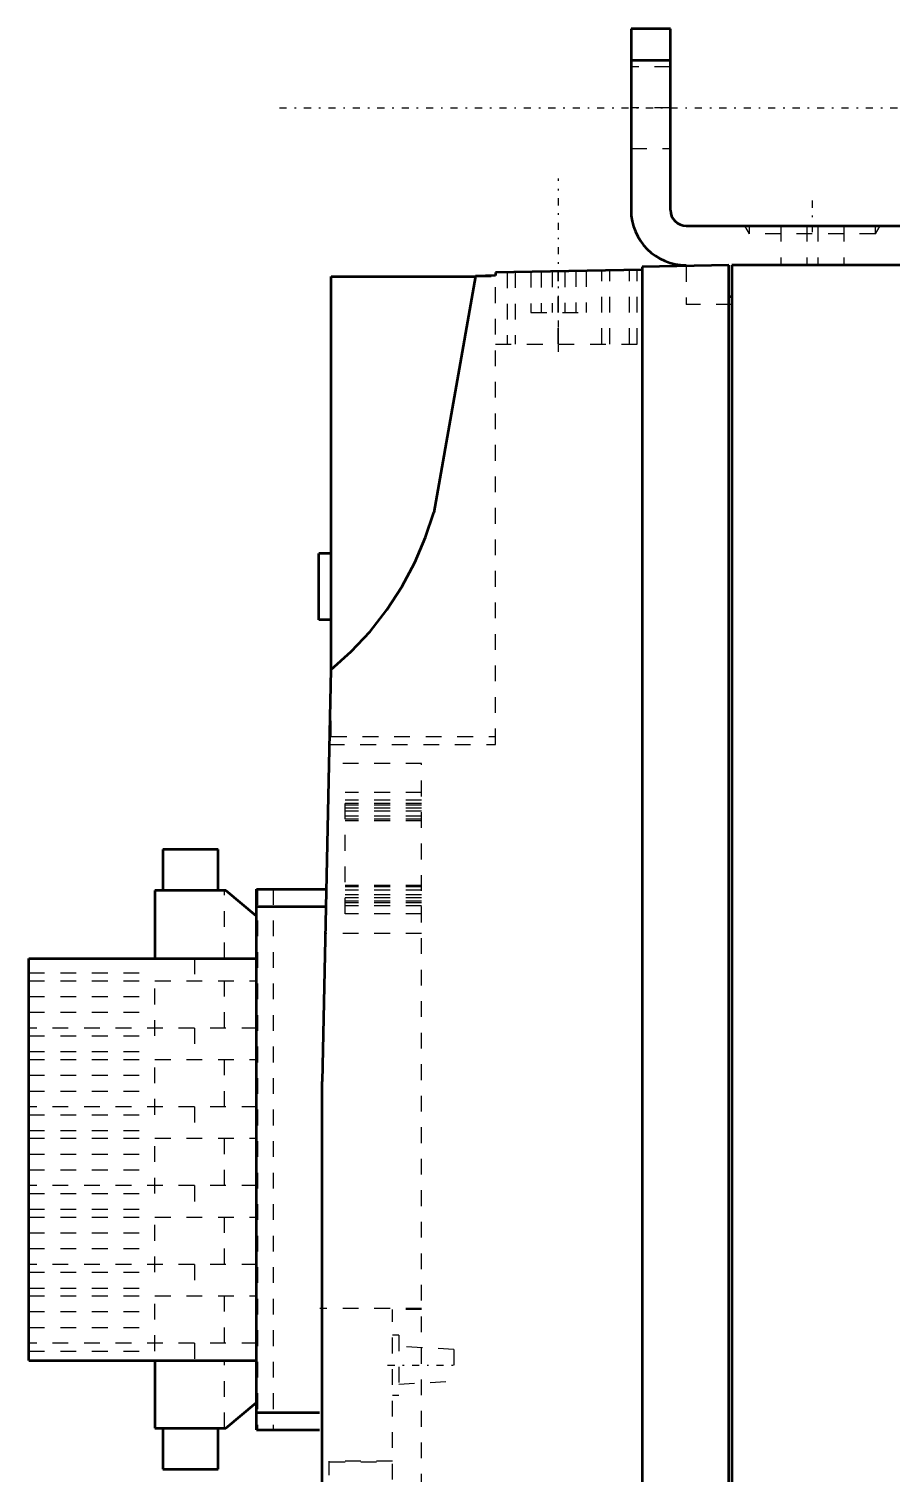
# Model space of a CAD drawing. Header units: millimetres. Extents: x 0 to 229, y 0 to 349.
# Drawn here: x 79.1 to 133.8, y 257.2 to 348.9 of the extents above; entities that cross this region are included whole.
import ezdxf

# ---------------------------------------------------------------- set-up
doc = ezdxf.new("R2010")
doc.units = ezdxf.units.MM
doc.linetypes.add('Center', pattern=[1.5, 0.45, -0.5, 0.05, -0.5])
doc.linetypes.add('Dashed', pattern=[2, 1, -1])
for name, color, linetype, lineweight in [('AM_4', 7, 'Continuous', 50), ('AM_6', 2, 'Continuous', 35), ('AM_7', 7, 'Center', 25), ('AM_9', 6, 'Dashed', 25)]:
    doc.layers.add(name, color=color, linetype=linetype, lineweight=lineweight)

# ---------------------------------------------------------------- blocks, each defined once
blk = doc.blocks.new('4_MBDLN25SE_2_in_MBDLN25SE_1100')
at = {"layer": 'AM_4'}
for p, q in [((117.26, 348.894), (117.26, 337.394)), ((119.76, 348.894), (117.26, 348.894)), ((119.76, 337.394), (119.76, 348.894)), ((119.76, 346.894), (117.26, 346.894)), ((120.76, 336.394), (146.26, 336.394)), ((117.96, 333.598), (108.66, 333.436)), ((123.46, 333.894), (117.96, 333.798)), ((117.96, 333.798), (117.96, 183.99)), ((120.76, 333.894), (120.76, 333.847)), ((123.46, 183.894), (123.46, 333.894)), ((228.76, 333.894), (123.66, 333.894)), ((123.66, 333.894), (123.66, 183.894)), ((98.235, 333.184), (107.385, 333.184)), ((98.235, 308.23), (98.235, 333.184)), ((107.39, 333.213), (104.745, 318.214)), ((108.66, 333.236), (107.39, 333.213)), ((108.66, 333.436), (108.66, 333.236)), ((123.66, 331.894), (123.46, 331.894)), ((98.235, 315.594), (97.46, 315.594)), ((97.46, 311.394), (97.46, 315.594)), ((98.235, 311.394), (97.46, 311.394)), ((98.215, 308.214), (97.657, 282.108)), ((91.06, 296.814), (87.56, 296.814)), ((87.56, 296.814), (87.56, 294.214)), ((91.06, 294.214), (91.06, 296.814)), ((87.06, 294.214), (87.06, 289.914)), ((91.56, 294.214), (87.06, 294.214)), ((93.5, 292.586), (91.56, 294.214)), ((93.5, 294.314), (97.868, 294.314)), ((93.5, 259.994), (93.5, 294.314)), ((93.5, 293.214), (97.845, 293.214)), ((79.06, 264.394), (79.06, 289.914)), ((79.06, 289.914), (93.5, 289.914)), ((97.657, 235.48), (97.657, 282.108)), ((79.06, 264.394), (93.5, 264.394)), ((87.06, 264.394), (87.06, 260.094)), ((91.56, 260.094), (93.5, 261.722)), ((93.5, 261.094), (97.498, 261.094)), ((87.06, 260.094), (91.56, 260.094)), ((87.56, 260.094), (87.56, 257.494)), ((91.06, 257.494), (91.06, 260.094)), ((93.5, 259.994), (97.497, 259.994)), ((87.56, 257.494), (91.06, 257.494))]:
    blk.add_line(p, q, dxfattribs=at)
blk.add_lwpolyline([(98.215, 308.214), (99.512, 309.381), (100.703, 310.657), (101.777, 312.031), (102.728, 313.494), (103.548, 315.035), (104.23, 316.641), (104.745, 318.214)], dxfattribs=at)
for radius in [3.5, 1]:
    blk.add_arc((120.76, 337.394), radius, 180, 270, dxfattribs=at)
at = {"layer": 'AM_7'}
for p, q in [((94.96, 343.894), (149.96, 343.894)), ((112.66, 328.394), (112.66, 339.394)), ((128.76, 337.994), (128.76, 335.794)), ((101.82, 264.094), (106.22, 264.094))]:
    blk.add_line(p, q, dxfattribs=at)
at = {"layer": 'AM_9'}
for p, q in [((119.76, 346.494), (117.26, 346.494)), ((119.76, 343.894), (117.26, 343.894)), ((117.26, 341.294), (119.76, 341.294)), ((124.46, 336.394), (124.76, 335.894)), ((124.76, 336.394), (124.76, 335.894)), ((126.76, 336.394), (126.76, 333.894)), ((128.41, 336.394), (128.41, 333.894)), ((129.11, 336.394), (129.11, 333.894)), ((130.76, 336.394), (130.76, 333.894)), ((132.76, 335.894), (132.76, 336.394)), ((132.76, 335.894), (133.06, 336.394)), ((132.76, 335.894), (124.76, 335.894)), ((117.66, 328.894), (117.66, 333.593)), ((120.76, 333.847), (120.76, 331.394)), ((107.385, 333.184), (108.66, 333.184)), ((108.66, 303.494), (108.66, 333.236)), ((109.41, 333.449), (109.41, 328.894)), ((109.91, 333.457), (109.91, 328.894)), ((110.91, 333.475), (110.91, 330.894)), ((111.56, 333.486), (111.56, 330.894)), ((112.26, 333.498), (112.26, 330.894)), ((112.643, 328.894), (112.643, 333.505)), ((112.66, 328.894), (112.66, 333.505)), ((113.06, 333.512), (113.06, 330.894)), ((113.76, 333.525), (113.76, 330.894)), ((114.41, 333.536), (114.41, 330.894)), ((115.41, 328.894), (115.41, 333.553)), ((115.91, 328.894), (115.91, 333.562)), ((117.16, 328.894), (117.16, 333.584)), ((110.91, 330.894), (114.41, 330.894)), ((123.66, 331.394), (120.76, 331.394)), ((108.66, 328.894), (117.66, 328.894)), ((98.235, 303.994), (98.235, 308.23)), ((98.085, 303.494), (108.66, 303.494)), ((98.235, 303.994), (108.66, 303.994)), ((103.97, 302.284), (98.053, 302.284)), ((103.97, 214.194), (103.97, 302.284)), ((103.97, 300.444), (99.12, 300.444)), ((99.12, 292.744), (99.12, 300.444)), ((103.97, 299.944), (99.12, 299.944)), ((103.97, 299.744), (99.12, 299.744)), ((103.97, 299.644), (99.12, 299.644)), ((103.97, 299.444), (99.12, 299.444)), ((103.97, 299.244), (99.12, 299.244)), ((103.97, 298.944), (99.12, 298.944)), ((103.97, 298.744), (99.12, 298.744)), ((103.97, 298.644), (99.12, 298.644)), ((91.465, 289.914), (91.465, 294.214)), ((93.56, 294.314), (93.56, 259.994)), ((94.56, 294.314), (94.56, 259.994)), ((103.97, 294.544), (99.12, 294.544)), ((103.97, 294.444), (99.12, 294.444)), ((103.97, 294.244), (99.12, 294.244)), ((103.97, 293.944), (99.12, 293.944)), ((103.97, 293.744), (99.12, 293.744)), ((103.97, 293.544), (99.12, 293.544)), ((103.97, 293.444), (99.12, 293.444)), ((103.97, 293.244), (99.12, 293.244)), ((103.97, 292.744), (99.12, 292.744)), ((103.97, 291.484), (97.811, 291.484)), ((89.56, 289.914), (89.56, 288.494)), ((93.56, 289.914), (93.5, 289.914)), ((79.06, 288.994), (87.06, 288.994)), ((87.06, 284.994), (87.06, 288.994)), ((79.06, 288.494), (93.56, 288.494)), ((91.465, 285.494), (91.465, 288.494)), ((79.06, 287.494), (87.06, 287.494)), ((79.06, 286.494), (87.06, 286.494)), ((93.56, 285.494), (79.06, 285.494)), ((89.56, 285.494), (89.56, 283.494)), ((79.06, 284.994), (87.06, 284.994)), ((79.06, 283.994), (87.06, 283.994)), ((79.06, 283.494), (93.56, 283.494)), ((87.06, 279.994), (87.06, 283.994)), ((91.465, 280.494), (91.465, 283.494)), ((79.06, 282.494), (87.06, 282.494)), ((79.06, 281.494), (87.06, 281.494)), ((93.56, 280.494), (79.06, 280.494)), ((89.56, 280.494), (89.56, 278.494)), ((79.06, 279.994), (87.06, 279.994)), ((79.06, 278.994), (87.06, 278.994)), ((87.06, 274.994), (87.06, 278.994)), ((79.06, 278.494), (93.56, 278.494)), ((91.465, 275.494), (91.465, 278.494)), ((79.06, 277.494), (87.06, 277.494)), ((79.06, 276.494), (87.06, 276.494)), ((93.56, 275.494), (79.06, 275.494)), ((79.06, 274.994), (87.06, 274.994)), ((89.56, 275.494), (89.56, 273.494)), ((79.06, 273.994), (87.06, 273.994)), ((79.06, 273.494), (93.56, 273.494)), ((87.06, 269.994), (87.06, 273.994)), ((91.465, 270.494), (91.465, 273.494)), ((79.06, 272.494), (87.06, 272.494)), ((79.06, 271.494), (87.06, 271.494)), ((93.56, 270.494), (79.06, 270.494)), ((89.56, 270.494), (89.56, 268.494)), ((79.06, 269.994), (87.06, 269.994)), ((79.06, 268.994), (87.06, 268.994)), ((87.06, 264.994), (87.06, 268.994)), ((79.06, 268.494), (93.56, 268.494)), ((91.465, 265.494), (91.465, 268.494)), ((103.97, 267.694), (97.52, 267.694)), ((102.12, 214.844), (102.12, 267.624)), ((103.97, 267.624), (102.12, 267.624)), ((79.06, 267.494), (87.06, 267.494)), ((79.06, 266.494), (87.06, 266.494)), ((102.52, 265.994), (102.12, 265.994)), ((102.52, 265.994), (102.52, 262.194)), ((93.56, 265.494), (79.06, 265.494)), ((79.06, 264.994), (87.06, 264.994)), ((89.56, 265.494), (89.56, 264.394)), ((106.02, 265.094), (102.52, 265.294)), ((106.02, 265.094), (106.02, 263.094)), ((91.465, 260.094), (91.465, 264.394)), ((93.5, 264.394), (93.56, 264.394)), ((102.52, 262.894), (106.02, 263.094)), ((102.12, 262.194), (102.52, 262.194)), ((102.12, 258.004), (98.12, 258.004)), ((98.12, 223.11), (98.12, 258.004)), ((98.12, 257.97), (102.12, 257.97))]:
    blk.add_line(p, q, dxfattribs=at)
at = {"layer": 'AM_6', "flags": 8}
for tag, p in [('NN', (233.96, 348.894)), ('NT', (233.96, 348.394)), ('NB', (233.96, 347.894)), ('NBSYN', (233.96, 347.394)), ('LINA', (233.96, 346.894)), ('CNSORDERNO', (233.96, 346.394)), ('F', (233.96, 345.894)), ('MC', (233.96, 345.394)), ('PSV', (233.96, 344.894)), ('ES', (233.96, 344.394)), ('COMPANY', (233.96, 343.894))]:
    blk.add_attdef(tag, p, '', height=0.5, dxfattribs=at)
blk = doc.blocks.new('1_MBDLN25SE_1100')
blk.add_blockref('4_MBDLN25SE_2_in_MBDLN25SE_1100', (0, 0))
at = {"layer": 'AM_6', "flags": 8}
for tag, p in [('NN', (233.96, 348.894)), ('NT', (233.96, 348.394)), ('NB', (233.96, 347.894)), ('NBSYN', (233.96, 347.394)), ('LINA', (233.96, 346.894)), ('CNSORDERNO', (233.96, 346.394)), ('F', (233.96, 345.894)), ('MC', (233.96, 345.394)), ('PSV', (233.96, 344.894)), ('ES', (233.96, 344.394)), ('COMPANY', (233.96, 343.894))]:
    blk.add_attdef(tag, p, '', height=0.5, dxfattribs=at)

msp = doc.modelspace()

# ---------------------------------------------------------------- block references
msp.add_blockref('1_MBDLN25SE_1100', (0, 0))

doc.saveas('drawing.dxf')
